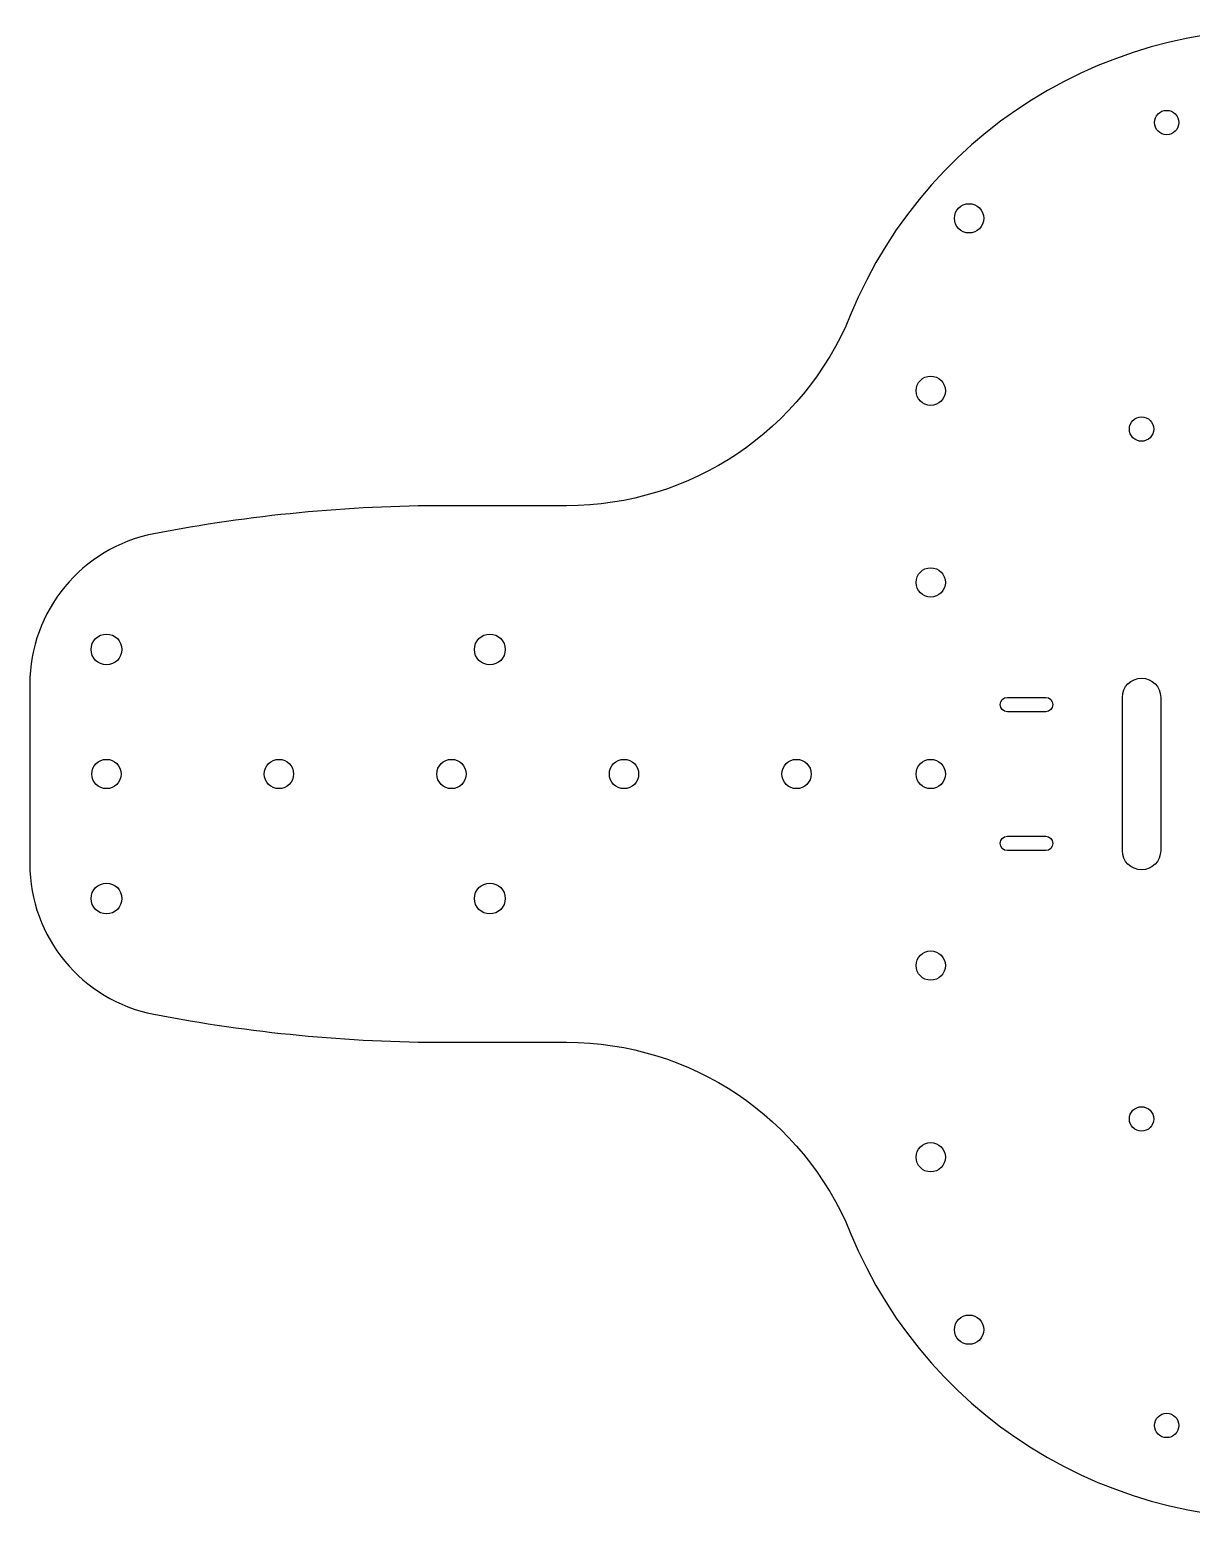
# Model space of a CAD drawing. Extents: x -5.5 to 29.5, y -8.1 to 1.6.
# Drawn here: x -5.5 to 2.07, y -8.11 to 1.61 of the extents above; entities that cross this region are included whole.
import ezdxf

# ---------------------------------------------------------------- set-up
doc = ezdxf.new("R2010")
doc.units = 0
doc.layers.get('0').update_dxf_attribs({"linetype": 'CONTINUOUS'})

msp = doc.modelspace()

# ---------------------------------------------------------------- linework, layer by layer
msp.add_lwpolyline([(15.01902, 0.75), (8.98098, 0.75, 0.1082605), (8.57035, 0.87079, -0.0277491), (3.20624, 1.54969, 0.0096395), (3.05404, 1.57458, 0.3439021), (-0.14919, -0.25795, -0.3044419), (-2, -1.5), (-2.78718, -1.5, 0.0479068), (-4.69031, -1.68277, 0.3591793), (-5.5, -2.66449), (-5.5, -3.83551, 0.3591793), (-4.69031, -4.81723, 0.0479068), (-2.78718, -5), (-2, -5, -0.3044419), (-0.14919, -6.24205, 0.3439021), (3.05404, -8.07458, 0.0096395), (3.20624, -8.04969, -0.0277491), (8.57035, -7.37079, 0.1082605), (8.98098, -7.25), (15.01902, -7.25, 0.1082605)], format="xyb")
for points in [[(1.875, -3.75, -1), (1.625, -3.75), (1.625, -2.75, -1), (1.875, -2.75)], [(1.125, -2.84375), (0.875, -2.84375, -1), (0.875, -2.75), (1.125, -2.75, -1)], [(1.125, -3.65625, -1), (1.125, -3.75), (0.875, -3.75, -1), (0.875, -3.65625)]]:
    msp.add_lwpolyline(points, format="xyb", close=True)
for centre, radius in [((1.9139, 1), 0.0795), ((0.625, 0.375), 0.0955), ((0.375, -0.75), 0.0955), ((1.75, -1), 0.0795), ((0.375, -2), 0.0955), ((-5, -2.4375), 0.1005), ((-2.5, -2.4375), 0.1005), ((-5, -3.25), 0.0955), ((-3.875, -3.25), 0.0955), ((-2.75, -3.25), 0.0955), ((-1.625, -3.25), 0.0955), ((-0.5, -3.25), 0.0955), ((0.375, -3.25), 0.0955), ((-5, -4.0625), 0.1005), ((-2.5, -4.0625), 0.1005), ((0.375, -4.5), 0.0955), ((1.75, -5.5), 0.0795), ((0.375, -5.75), 0.0955), ((0.625, -6.875), 0.0955), ((1.9139, -7.5), 0.0795)]:
    msp.add_circle(centre, radius)

doc.saveas('drawing.dxf')
